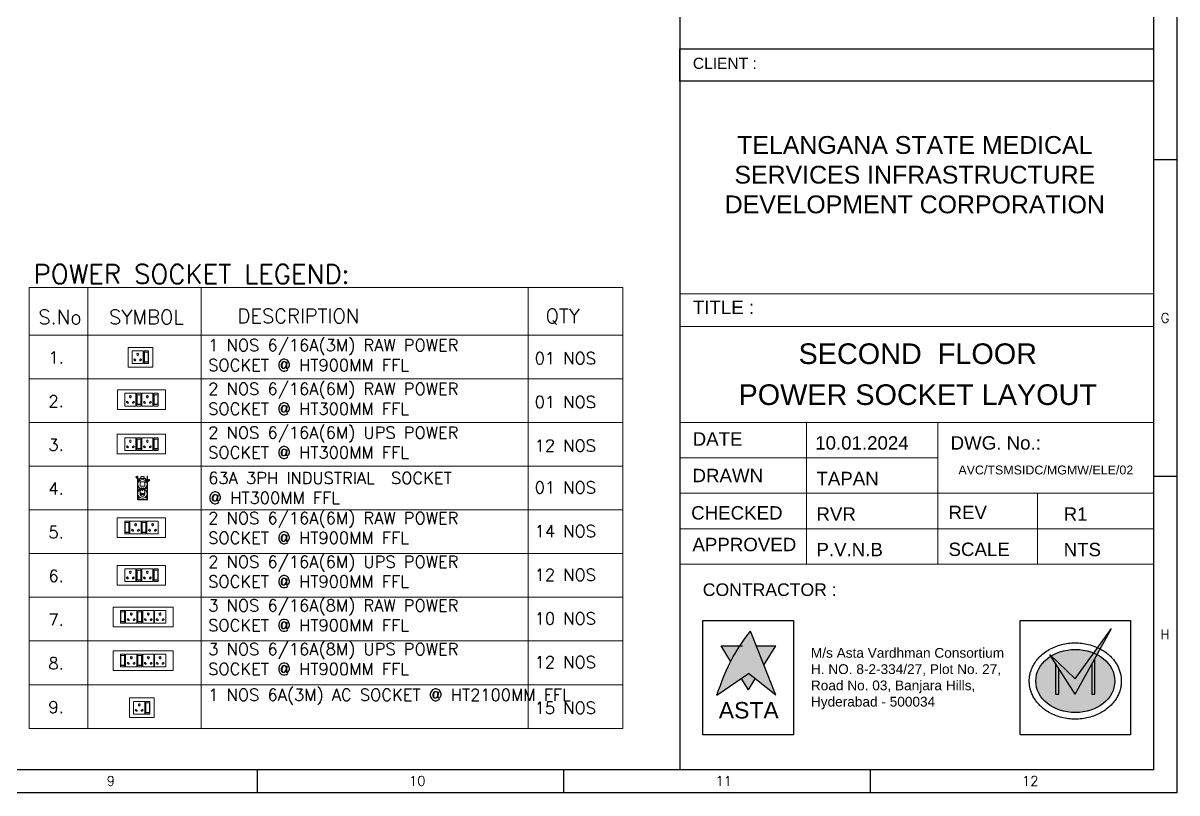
# Model space of a CAD drawing. Extents: x 2982526 to 3410143, y -1442121 to -1332990.
# Drawn here: x 3171304 to 3190740, y -1389320 to -1376356 of the extents above; entities that cross this region are included whole.
import ezdxf
from ezdxf.enums import TextEntityAlignment as Align

# ---------------------------------------------------------------- set-up
doc = ezdxf.new("R2010")
doc.units = 0
doc.header["$MEASUREMENT"] = 0
for name, pattern in [('1', [0, 0, 0]), ('ACAD_ISO04W100', [30, 24, -3, 0, -3]), ('CONTINU', [0])]:
    doc.linetypes.add(name, pattern=pattern)
doc.layers.get('0').update_dxf_attribs({"color": 6, "linetype": '1'})
for name, color, linetype, lineweight in [('axes', 40, 'ACAD_ISO04W100', 0), ('ELE 32A 3PH INDUSTRIAL SOCKET', 1, 'Continuous', 0), ('ELE 63A 3PH INDUSTRIAL SOCKET', 1, 'Continuous', 0), ('ELE-1 NO 6-16A RAW POWER SOCKET', 1, 'Continuous', 0), ('ELE-2NOS OF 6-16 RAW POWER SOCKET', 1, 'Continuous', 0), ('ELE-3NOS 6-16A POWER SOCKET', 5, 'Continuous', 0), ('ELE-8M 6-16A UPS SOCKET', 223, 'Continuous', 0), ('ELE. 2N0S OF 6-16 UPS SOCKETS', 191, 'Continuous', 0)]:
    doc.layers.add(name, color=color, linetype=linetype, lineweight=lineweight)
doc.layers.add('ELE-6A AC SOCKET', color=7, linetype='Continuous', lineweight=0, true_color=0x00ceb6)
for name, color, linetype in [('ELE-LIGHTING WIRRING', 7, 'Continuous'), ('LOGO', 250, '1'), ('TITLE', 7, 'Continuous')]:
    doc.layers.add(name, color=color, linetype=linetype)
doc.styles.add('ARIAL', font='arial.ttf')
doc.styles.add('ROMANS', font='romans.shx')

# ---------------------------------------------------------------- blocks, each defined once
blk = doc.blocks.new('A$C1BA14061')
at = {"layer": 'TITLE', "color": 7}
for p, q in [((203982, 0), (203982, -140464)), ((203982, -105348), (202692, -105348)), ((203982, -122906), (202692, -122906)), ((203982, -140464), (0, -140464))]:
    blk.add_line(p, q, dxfattribs=at)
at = {"layer": 'TITLE'}
for q in [(202692, -1290), (1204, -139174)]:
    blk.add_line((202692, -139174), q, dxfattribs=at)
at = {"layer": 'TITLE', "color": 0}
for p, q in [((152965, -140464), (152965, -139174)), ((169971, -140464), (169971, -139174)), ((186976, -140464), (186976, -139174))]:
    blk.add_line(p, q, dxfattribs=at)
at = {"layer": 'TITLE', "color": 7, "style": 'ROMANS', "width": 1}
for s, p in [('G', (203324, -114113)), ('H', (203324, -131671))]:
    blk.add_text(s, height=535, dxfattribs=at).set_placement(p, align=Align.MIDDLE)
at = {"layer": 'TITLE', "color": 0, "style": 'ROMANS', "width": 1}
for s, height, p in [('9', 535, (144825, -139799)), ('10', 534.7, (161831, -139799)), ('11', 534.7, (178836, -139799)), ('12', 534.7, (195842, -139799))]:
    blk.add_text(s, height=height, dxfattribs=at).set_placement(p, align=Align.MIDDLE)
blk = doc.blocks.new('6MODULE-UPS')
at = {"layer": 'ELE. 2N0S OF 6-16 UPS SOCKETS', "color": 223, "lineweight": 0}
for p, q in [((-5.7, 91.9), (-5.7, 19.7)), ((-5.7, 91.9), (-5.7, 19.7)), ((19.4, 91.9), (-5.7, 91.9)), ((-5.7, 91.9), (19.4, 91.9)), ((-3.6, 84), (-3.6, 27.6)), ((17.3, 84), (-3.6, 84)), ((17.3, 27.6), (17.3, 84)), ((19.4, 19.7), (19.4, 91.9)), ((23.6, 91.9), (86.9, 91.9)), ((23.6, 19.7), (23.6, 91.9)), ((86.9, 91.9), (86.9, 19.7)), ((91.1, 91.9), (91.1, 19.7)), ((91.1, 91.9), (91.1, 19.7)), ((116.2, 91.9), (91.1, 91.9)), ((91.1, 91.9), (116.2, 91.9)), ((93.2, 84), (93.2, 27.6)), ((114.1, 84), (93.2, 84)), ((114.1, 27.6), (114.1, 84)), ((116.2, 19.7), (116.2, 91.9)), ((120.4, 19.7), (120.4, 91.9)), ((120.4, 91.9), (183.6, 91.9)), ((183.6, 91.9), (183.6, 19.7)), ((-5.7, 19.7), (19.4, 19.7)), ((-3.6, 30.1), (17.3, 30.1)), ((-3.6, 27.6), (17.3, 27.6)), ((86.9, 19.7), (23.6, 19.7)), ((91.1, 19.7), (116.2, 19.7)), ((93.2, 30.1), (114.1, 30.1)), ((93.2, 27.6), (114.1, 27.6)), ((183.6, 19.7), (120.4, 19.7))]:
    blk.add_line(p, q, dxfattribs=at)
blk.add_lwpolyline([(-48.1, 0), (226, 0), (226, 111.6), (-48.1, 111.6)], close=True, dxfattribs=at)
for centre, radius, start, end in [((55.3, 73.6), 4.92, 307.15837, 232.84163), ((55.3, 68.7), 3.14, 161.40312, 18.59688), ((152, 73.6), 4.92, 307.15837, 232.84163), ((152, 68.7), 3.14, 161.40312, 18.59688), ((37.2, 41.7), 4.24, 5.26891, 272.51003), ((40.6, 38.8), 3.42, 202.68381, 75.09514), ((69.9, 38.8), 3.42, 104.90486, 337.31619), ((73.3, 41.7), 4.24, 267.48997, 174.73109), ((134, 41.7), 4.24, 5.26891, 272.51003), ((137.3, 38.8), 3.42, 202.68381, 75.09514), ((166.7, 38.8), 3.42, 104.90486, 337.31619), ((170, 41.7), 4.24, 267.48997, 174.73109)]:
    blk.add_arc(centre, radius, start, end, dxfattribs=at)
blk = doc.blocks.new('543WYH')
at = {"layer": 'ELE-2NOS OF 6-16 RAW POWER SOCKET', "color": 30, "linetype": 'ByBlock', "lineweight": 0}
for p, q in [((-123.5, -57), (-123.5, -90.8)), ((-26.5, -57), (-123.5, -57)), ((-26.5, -57), (-123.5, -57)), ((-113, -59.8), (-113, -88)), ((-37, -59.8), (-113, -59.8)), ((-113, -88), (-37, -88)), ((-109.6, -59.8), (-109.6, -88)), ((-37, -88), (-37, -59.8)), ((-26.5, -57), (-26.5, -90.8)), ((-26.5, -90.8), (-26.5, -57)), ((-123.5, -90.8), (-26.5, -90.8)), ((-123.5, -96.4), (-26.5, -96.4)), ((-123.5, -181.4), (-123.5, -96.4)), ((-26.5, -96.4), (-26.5, -181.4)), ((-26.5, -181.4), (-123.5, -181.4)), ((-123.5, -187.1), (-123.5, -220.9)), ((-26.5, -187.1), (-123.5, -187.1)), ((-26.5, -187.1), (-123.5, -187.1)), ((-123.5, -220.9), (-26.5, -220.9)), ((-123.5, -311.5), (-123.5, -226.5)), ((-123.5, -226.5), (-26.5, -226.5)), ((-113, -189.9), (-113, -218)), ((-37, -189.9), (-113, -189.9)), ((-113, -218), (-37, -218)), ((-109.6, -189.9), (-109.6, -218)), ((-37, -218), (-37, -189.9)), ((-26.5, -187.1), (-26.5, -220.9)), ((-26.5, -220.9), (-26.5, -187.1)), ((-26.5, -226.5), (-26.5, -311.5)), ((-26.5, -311.5), (-123.5, -311.5)), ((-123.5, -402.2), (-123.5, -317.1)), ((-123.5, -317.1), (-26.5, -317.1)), ((-26.5, -317.1), (-26.5, -402.2)), ((-26.5, -402.2), (-123.5, -402.2))]:
    blk.add_line(p, q, dxfattribs=at)
blk.add_lwpolyline([(-150, 0), (-150, -459.1), (0, -459.1), (0, 0)], close=True, dxfattribs=at)
for centre, radius, start, end in [((-97.9, -119.2), 4.6, 112.68381, 345.09514), ((-97.9, -158.6), 4.6, 14.90486, 247.31619), ((-93.9, -114.7), 5.7, 275.26891, 182.51003), ((-93.9, -163.1), 5.7, 177.48997, 84.73109), ((-57.7, -138.9), 4.22, 71.40312, 288.59688), ((-51, -138.9), 6.62, 217.15837, 142.84163), ((-97.9, -249.3), 4.6, 112.68381, 345.09514), ((-93.9, -244.8), 5.7, 275.26891, 182.51003), ((-51, -269), 6.62, 217.15837, 142.84163), ((-97.9, -288.7), 4.6, 14.90486, 247.31619), ((-97.9, -339.9), 4.6, 112.68381, 345.09514), ((-93.9, -293.2), 5.7, 177.48997, 84.73109), ((-93.9, -335.4), 5.7, 275.26891, 182.51003), ((-57.7, -269), 4.22, 71.40312, 288.59688), ((-97.9, -379.4), 4.6, 14.90486, 247.31619), ((-93.9, -383.9), 5.7, 177.48997, 84.73109), ((-57.7, -359.7), 4.22, 71.40312, 288.59688), ((-51, -359.7), 6.62, 217.15837, 142.84163)]:
    blk.add_arc(centre, radius, start, end, dxfattribs=at)
blk = doc.blocks.new('543E')
at = {"layer": 'ELE. 2N0S OF 6-16 UPS SOCKETS', "color": 72, "linetype": 'ByBlock', "lineweight": 0}
for p, q in [((-123.5, -57), (-123.5, -90.8)), ((-26.5, -57), (-123.5, -57)), ((-26.5, -57), (-123.5, -57)), ((-113, -59.8), (-113, -88)), ((-37, -59.8), (-113, -59.8)), ((-113, -88), (-37, -88)), ((-109.6, -59.8), (-109.6, -88)), ((-37, -88), (-37, -59.8)), ((-26.5, -57), (-26.5, -90.8)), ((-26.5, -90.8), (-26.5, -57)), ((-123.5, -90.8), (-26.5, -90.8)), ((-123.5, -96.4), (-26.5, -96.4)), ((-123.5, -181.4), (-123.5, -96.4)), ((-26.5, -96.4), (-26.5, -181.4)), ((-26.5, -181.4), (-123.5, -181.4)), ((-123.5, -187.1), (-123.5, -220.9)), ((-26.5, -187.1), (-123.5, -187.1)), ((-26.5, -187.1), (-123.5, -187.1)), ((-123.5, -220.9), (-26.5, -220.9)), ((-123.5, -311.5), (-123.5, -226.5)), ((-123.5, -226.5), (-26.5, -226.5)), ((-113, -189.9), (-113, -218)), ((-37, -189.9), (-113, -189.9)), ((-113, -218), (-37, -218)), ((-109.6, -189.9), (-109.6, -218)), ((-37, -218), (-37, -189.9)), ((-26.5, -187.1), (-26.5, -220.9)), ((-26.5, -220.9), (-26.5, -187.1)), ((-26.5, -226.5), (-26.5, -311.5)), ((-26.5, -311.5), (-123.5, -311.5)), ((-123.5, -402.2), (-123.5, -317.1)), ((-123.5, -317.1), (-26.5, -317.1)), ((-26.5, -317.1), (-26.5, -402.2)), ((-26.5, -402.2), (-123.5, -402.2))]:
    blk.add_line(p, q, dxfattribs=at)
blk.add_lwpolyline([(-150, 0), (-150, -459.1), (0, -459.1), (0, 0)], close=True, dxfattribs=at)
for centre, radius, start, end in [((-97.9, -119.2), 4.6, 112.68381, 345.09514), ((-97.9, -158.6), 4.6, 14.90486, 247.31619), ((-93.9, -114.7), 5.7, 275.26891, 182.51003), ((-93.9, -163.1), 5.7, 177.48997, 84.73109), ((-57.7, -138.9), 4.22, 71.40312, 288.59688), ((-51, -138.9), 6.62, 217.15837, 142.84163), ((-97.9, -249.3), 4.6, 112.68381, 345.09514), ((-93.9, -244.8), 5.7, 275.26891, 182.51003), ((-51, -269), 6.62, 217.15837, 142.84163), ((-97.9, -288.7), 4.6, 14.90486, 247.31619), ((-97.9, -339.9), 4.6, 112.68381, 345.09514), ((-93.9, -293.2), 5.7, 177.48997, 84.73109), ((-93.9, -335.4), 5.7, 275.26891, 182.51003), ((-57.7, -269), 4.22, 71.40312, 288.59688), ((-97.9, -379.4), 4.6, 14.90486, 247.31619), ((-93.9, -383.9), 5.7, 177.48997, 84.73109), ((-57.7, -359.7), 4.22, 71.40312, 288.59688), ((-51, -359.7), 6.62, 217.15837, 142.84163)]:
    blk.add_arc(centre, radius, start, end, dxfattribs=at)
blk = doc.blocks.new('RTUH 6U')
at = {"layer": 'ELE-2NOS OF 6-16 RAW POWER SOCKET', "color": 30, "lineweight": 0, "ltscale": 300}
for p, q in [((-311.5, -26.5), (-226.5, -26.5)), ((-311.5, -123.5), (-311.5, -26.5)), ((-226.5, -26.5), (-226.5, -123.5)), ((-187.1, -26.5), (-220.9, -26.5)), ((-220.9, -26.5), (-220.9, -123.5)), ((-189.9, -37), (-218, -37)), ((-218, -37), (-218, -113)), ((-189.9, -40.4), (-218, -40.4)), ((-189.9, -113), (-189.9, -37)), ((-187.1, -123.5), (-187.1, -26.5)), ((-187.1, -123.5), (-187.1, -26.5)), ((-181.4, -123.5), (-181.4, -26.5)), ((-181.4, -26.5), (-96.4, -26.5)), ((-96.4, -26.5), (-96.4, -123.5)), ((-57, -26.5), (-90.8, -26.5)), ((-90.8, -26.5), (-90.8, -123.5)), ((-59.8, -37), (-88, -37)), ((-88, -37), (-88, -113)), ((-59.8, -40.4), (-88, -40.4)), ((-59.8, -113), (-59.8, -37)), ((-57, -123.5), (-57, -26.5)), ((-57, -123.5), (-57, -26.5)), ((-226.5, -123.5), (-311.5, -123.5)), ((-187.1, -123.5), (-220.9, -123.5)), ((-220.9, -123.5), (-187.1, -123.5)), ((-218, -113), (-189.9, -113)), ((-96.4, -123.5), (-181.4, -123.5)), ((-57, -123.5), (-90.8, -123.5)), ((-90.8, -123.5), (-57, -123.5)), ((-88, -113), (-59.8, -113))]:
    blk.add_line(p, q, dxfattribs=at)
blk.add_lwpolyline([(0, 0), (-368.5, 0), (-368.5, -150), (0, -150)], close=True, dxfattribs=at)
for centre, radius, start, end in [((-293.2, -56.1), 5.7, 87.48997, 354.73109), ((-288.7, -52.1), 4.6, 284.90486, 157.31619), ((-249.3, -52.1), 4.6, 22.68381, 255.09514), ((-244.8, -56.1), 5.7, 185.26891, 92.51003), ((-163.1, -56.1), 5.7, 87.48997, 354.73109), ((-158.6, -52.1), 4.6, 284.90486, 157.31619), ((-119.2, -52.1), 4.6, 22.68381, 255.09514), ((-114.7, -56.1), 5.7, 185.26891, 92.51003), ((-269, -99), 6.62, 127.15837, 52.84163), ((-269, -92.3), 4.22, 341.40312, 198.59688), ((-138.9, -99), 6.62, 127.15837, 52.84163), ((-138.9, -92.3), 4.22, 341.40312, 198.59688)]:
    blk.add_arc(centre, radius, start, end, dxfattribs=at)
blk = doc.blocks.new('5Y3AQY')
at = {"layer": 'ELE. 2N0S OF 6-16 UPS SOCKETS', "color": 72, "lineweight": 0}
for p, q in [((-311.5, -26.5), (-277.7, -26.5)), ((-311.5, -123.5), (-311.5, -26.5)), ((-311.5, -123.5), (-311.5, -26.5)), ((-308.7, -37), (-280.5, -37)), ((-308.7, -113), (-308.7, -37)), ((-308.7, -40.4), (-280.5, -40.4)), ((-280.5, -37), (-280.5, -113)), ((-277.7, -26.5), (-277.7, -123.5)), ((-272.1, -26.5), (-272.1, -123.5)), ((-187.1, -26.5), (-272.1, -26.5)), ((-187.1, -123.5), (-187.1, -26.5)), ((-181.4, -26.5), (-147.6, -26.5)), ((-181.4, -123.5), (-181.4, -26.5)), ((-181.4, -123.5), (-181.4, -26.5)), ((-178.6, -37), (-150.4, -37)), ((-178.6, -113), (-178.6, -37)), ((-178.6, -40.4), (-150.4, -40.4)), ((-150.4, -37), (-150.4, -113)), ((-147.6, -26.5), (-147.6, -123.5)), ((-57, -26.5), (-142, -26.5)), ((-142, -26.5), (-142, -123.5)), ((-57, -123.5), (-57, -26.5)), ((-311.5, -123.5), (-277.7, -123.5)), ((-277.7, -123.5), (-311.5, -123.5)), ((-280.5, -113), (-308.7, -113)), ((-272.1, -123.5), (-187.1, -123.5)), ((-181.4, -123.5), (-147.6, -123.5)), ((-147.6, -123.5), (-181.4, -123.5)), ((-150.4, -113), (-178.6, -113)), ((-142, -123.5), (-57, -123.5))]:
    blk.add_line(p, q, dxfattribs=at)
blk.add_lwpolyline([(-368.5, 0), (0, 0), (0, -150), (-368.5, -150)], close=True, dxfattribs=at)
for centre, radius, start, end in [((-253.8, -56.1), 5.7, 87.48997, 354.73109), ((-249.3, -52.1), 4.6, 284.90486, 157.31619), ((-209.8, -52.1), 4.6, 22.68381, 255.09514), ((-205.3, -56.1), 5.7, 185.26891, 92.51003), ((-123.7, -56.1), 5.7, 87.48997, 354.73109), ((-119.2, -52.1), 4.6, 284.90486, 157.31619), ((-79.7, -52.1), 4.6, 22.68381, 255.09514), ((-75.2, -56.1), 5.7, 185.26891, 92.51003), ((-229.6, -99), 6.62, 127.15837, 52.84163), ((-229.6, -92.3), 4.22, 341.40312, 198.59688), ((-99.5, -99), 6.62, 127.15837, 52.84163), ((-99.5, -92.3), 4.22, 341.40312, 198.59688)]:
    blk.add_arc(centre, radius, start, end, dxfattribs=at)
blk = doc.blocks.new('4SWUEH')
at = {"layer": 'ELE-1 NO 6-16A RAW POWER SOCKET', "color": 30, "lineweight": 0}
for p, q in [((-155, -26.5), (-121.2, -26.5)), ((-155, -123.5), (-155, -26.5)), ((-155, -123.5), (-155, -26.5)), ((-152.2, -37), (-124, -37)), ((-152.2, -113), (-152.2, -37)), ((-152.2, -40.4), (-124, -40.4)), ((-124, -37), (-124, -113)), ((-121.2, -26.5), (-121.2, -123.5)), ((-115.5, -26.5), (-115.5, -123.5)), ((-30.5, -26.5), (-115.5, -26.5)), ((-30.5, -123.5), (-30.5, -26.5)), ((-155, -123.5), (-121.2, -123.5)), ((-121.2, -123.5), (-155, -123.5)), ((-124, -113), (-152.2, -113)), ((-115.5, -123.5), (-30.5, -123.5))]:
    blk.add_line(p, q, dxfattribs=at)
blk.add_lwpolyline([(-187.5, 0), (0, 0), (0, -150), (-187.5, -150)], close=True, dxfattribs=at)
for centre, radius, start, end in [((-97.3, -56.1), 5.7, 87.48997, 354.73109), ((-92.8, -52.1), 4.6, 284.90486, 157.31619), ((-73, -92.3), 4.22, 341.40312, 198.59688), ((-53.3, -52.1), 4.6, 22.68381, 255.09514), ((-48.8, -56.1), 5.7, 185.26891, 92.51003), ((-73, -99), 6.62, 127.15837, 52.84163)]:
    blk.add_arc(centre, radius, start, end, dxfattribs=at)
blk = doc.blocks.new('54Y')
at = {"layer": 'ELE. 2N0S OF 6-16 UPS SOCKETS', "color": 140, "lineweight": 0}
for p, q in [((26.5, 311.5), (26.5, 277.7)), ((26.5, 277.7), (26.5, 311.5)), ((26.5, 311.5), (123.5, 311.5)), ((26.5, 311.5), (123.5, 311.5)), ((123.5, 277.7), (26.5, 277.7)), ((123.5, 272.1), (26.5, 272.1)), ((26.5, 272.1), (26.5, 187.1)), ((37, 280.5), (37, 308.7)), ((37, 308.7), (113, 308.7)), ((113, 280.5), (37, 280.5)), ((109.6, 308.7), (109.6, 280.5)), ((113, 308.7), (113, 280.5)), ((123.5, 311.5), (123.5, 277.7)), ((123.5, 187.1), (123.5, 272.1)), ((26.5, 187.1), (123.5, 187.1)), ((26.5, 181.4), (26.5, 147.6)), ((26.5, 147.6), (26.5, 181.4)), ((26.5, 181.4), (123.5, 181.4)), ((26.5, 181.4), (123.5, 181.4)), ((37, 150.4), (37, 178.6)), ((37, 178.6), (113, 178.6)), ((109.6, 178.6), (109.6, 150.4)), ((113, 178.6), (113, 150.4)), ((123.5, 181.4), (123.5, 147.6)), ((123.5, 147.6), (26.5, 147.6)), ((26.5, 142), (26.5, 57)), ((123.5, 142), (26.5, 142)), ((113, 150.4), (37, 150.4)), ((123.5, 57), (123.5, 142)), ((26.5, 57), (123.5, 57))]:
    blk.add_line(p, q, dxfattribs=at)
blk.add_lwpolyline([(150, 368.5), (150, 0), (0, 0), (0, 368.5)], close=True, dxfattribs=at)
for centre, radius, start, end in [((51, 229.6), 6.62, 37.15837, 322.84163), ((57.7, 229.6), 4.22, 251.40312, 108.59688), ((93.9, 253.8), 5.7, 357.48997, 264.73109), ((93.9, 205.3), 5.7, 95.26891, 2.51003), ((97.9, 249.3), 4.6, 194.90486, 67.31619), ((97.9, 209.8), 4.6, 292.68381, 165.09514), ((51, 99.5), 6.62, 37.15837, 322.84163), ((57.7, 99.5), 4.22, 251.40312, 108.59688), ((93.9, 123.7), 5.7, 357.48997, 264.73109), ((97.9, 119.2), 4.6, 194.90486, 67.31619), ((93.9, 75.2), 5.7, 95.26891, 2.51003), ((97.9, 79.7), 4.6, 292.68381, 165.09514)]:
    blk.add_arc(centre, radius, start, end, dxfattribs=at)
blk = doc.blocks.new('32A 1PH INDUSTRIAL SOCKETS')
at = {"layer": 'ELE 63A 3PH INDUSTRIAL SOCKET', "lineweight": 0}
for points in [[(-366, 47), (-366, 47), (-366, 47), (-366, 48), (-366, 48), (-367, 48), (-367, 47), (-367, 47)], [(-366, 45), (-366, 45), (-366, 46), (-366, 46), (-366, 46), (-367, 46), (-367, 46), (-367, 45)]]:
    blk.add_hatch(color=1, dxfattribs=at).paths.add_polyline_path(points)
at = {"layer": 'ELE 63A 3PH INDUSTRIAL SOCKET', "color": 1, "lineweight": 0, "ltscale": 0.225}
blk.add_lwpolyline([(-501, -104), (-501, -97), (-7, -97), (-7, 97), (-501, 97), (-501, 104), (0, 104), (0, -104)], close=True, dxfattribs=at)
at = {"layer": 'ELE 63A 3PH INDUSTRIAL SOCKET', "color": 1, "lineweight": 0}
for points in [[(-495, 32), (-477, 32), (-477, 29), (-458, 34), (-477, 39), (-477, 36), (-495, 36)], [(-402, 65), (-449, 65), (-449, -65), (-421, -65)], [(-426, 136), (-426, 139), (-426, 142)], [(-407, 88), (-426, 88)], [(-423, 134), (-423, 139), (-423, 144)], [(-412, 139), (-419, 139), (-419, 147)], [(-419, 139), (-419, 130)], [(-417, 98), (-417, 76)], [(-417, 88), (-417, 88)], [(-417, 88), (-417, 88)], [(-413, 106), (-361, 92)], [(-395, 110), (-397, 139), (-408, 139)], [(-404, 104), (-404, 65)], [(-400, 90), (-390, 80)], [(-398, 93), (-388, 83)], [(-370, 74), (-397, 139)], [(-391, 88), (-391, 88)], [(-374, 55), (-374, 53), (-374, 52), (-374, 51)], [(-370, 60), (-371, 59), (-372, 58), (-373, 57)], [(-372, 52), (-373, 53), (-372, 55), (-372, 57), (-368, 53)], [(-372, 50), (-371, 49), (-370, 48), (-368, 48)], [(-372, 48), (-371, 47), (-370, 46), (-369, 46)], [(-366, 60), (-368, 59), (-370, 59), (-370, 58)], [(-370, 59), (-366, 55)], [(-363, 60), (-365, 61), (-366, 61), (-368, 61)], [(-367, 52), (-363, 48)], [(-366, 47), (-365, 47), (-363, 48), (-363, 49)], [(-366, 46), (-365, 46), (-363, 46), (-362, 47)], [(-365, 54), (-361, 50), (-361, 52), (-360, 53), (-360, 54)], [(-361, 57), (-362, 58), (-363, 59), (-364, 59)], [(-364, 55), (-364, 55)], [(-359, 55), (-359, 57), (-360, 58), (-361, 59)], [(-360, 48), (-359, 50), (-359, 52), (-359, 53)], [(-133, 97), (-329, 97)], [(-221, 25), (-252, 25), (-252, 15), (-221, 15)], [(-242, 62), (-244, 60), (-245, 59), (-246, 57), (-246, 55), (-247, 53), (-246, 51), (-245, 49)], [(-246, 15), (-246, -15)], [(-246, 4), (-189, 4), (-189, -4), (-246, -4)], [(-235, 25), (-237, 31), (-239, 37), (-242, 43), (-245, 49), (-243, 45)], [(-222, 25), (-222, 15)], [(-174, -52), (-172, -52), (-167, -52), (-163, -51), (-159, -50), (-154, -48), (-150, -46), (-146, -43), (-143, -40), (-139, -37), (-136, -33), (-134, -29), (-131, -24), (-130, -20), (-128, -15), (-127, -10), (-126, -5), (-126, 0), (-126, 4), (-127, 8)], [(-152, 49), (-141, 50), (-138, 48), (-135, 45), (-132, 42), (-129, 38), (-126, 34), (-123, 29), (-121, 24), (-120, 20), (-127, 8), (-134, 10)], [(-128, 21), (-120, 20)], [(-107, -24), (-114, -30), (-126, -30), (-119, -24), (-117, -18), (-116, -12), (-115, -6), (-115, 0), (-115, 5), (-116, 10), (-116, 15), (-117, 20), (-121, 15), (-123, 15)], [(-126, -30), (-124, -24), (-122, -18), (-121, -12), (-120, -6), (-120, 0), (-120, 5), (-120, 10), (-121, 15)], [(-120, 20), (-117, 20)], [(-495, -33), (-477, -33), (-477, -36), (-458, -31), (-477, -26), (-477, -29), (-495, -29)], [(-487, -123), (-487, -126), (-487, -129)], [(-484, -121), (-484, -126), (-484, -132)], [(-480, -135), (-480, -118)], [(-473, -126), (-480, -126)], [(-469, -126), (-458, -126), (-450, -92)], [(-429, -65), (-429, -78), (-436, -78), (-436, -76), (-440, -76), (-440, -78), (-447, -78), (-447, -65)], [(-429, -67), (-447, -67)], [(-429, -71), (-447, -71)], [(-436, -71), (-440, -67)], [(-438, -84), (-438, -63)], [(-133, -97), (-329, -97)], [(-221, -25), (-252, -25), (-252, -15), (-221, -15)], [(-227, -25), (-225, -31), (-223, -37), (-220, -43), (-217, -49), (-220, -43), (-223, -36)], [(-222, -15), (-222, -25)], [(-221, -4), (-221, -26), (-215, -26), (-213, -30), (-210, -33), (-208, -37), (-204, -40), (-201, -43), (-197, -46), (-193, -48), (-189, -50), (-185, -51), (-181, -52), (-177, -52)], [(-220, -62), (-218, -60), (-217, -59), (-216, -57), (-216, -55), (-216, -53), (-216, -51), (-217, -49)], [(-49, -106), (-101, -92)], [(-58, -88), (-34, -88)], [(-45, -98), (-45, -78)], [(-45, -88), (-45, -88)]]:
    blk.add_lwpolyline(points, dxfattribs=at)
at = {"layer": 'ELE 63A 3PH INDUSTRIAL SOCKET', "color": 1, "lineweight": 0, "ltscale": 0.036667}
blk.add_lwpolyline([(-491, 30), (-491, -27)], dxfattribs=at)
at = {"layer": 'ELE 63A 3PH INDUSTRIAL SOCKET', "color": 1, "lineweight": 0}
for points in [[(-412, 106, 0.580946), (-435, 83), (-429, 65)], [(-235, -25, -2.970687), (-280, 84), (-278, 83), (-276, 83), (-274, 83), (-272, 83), (-271, 84), (-269, 86), (-268, 87)], [(-417, -62), (-415, -60), (-414, -59), (-413, -57), (-412, -55), (-412, -53), (-413, -51), (-414, -49, -0.770115), (-280, 84, 0.770115), (-414, -49)], [(-227, 25, -0.494902), (-84, 84), (-82, 83), (-80, 83), (-78, 83), (-76, 83), (-74, 84), (-72, 86), (-71, 87)], [(-177, -52), (-173, -52), (-169, -51), (-166, -50), (-162, -48), (-158, -46), (-154, -43), (-150, -40), (-147, -37), (-144, -33), (-141, -29), (-139, -24), (-137, -20), (-136, -15), (-135, -10), (-134, -5), (-134, 0), (-134, 5), (-134, 10), (-128, 21), (-130, 25), (-132, 29), (-135, 34), (-138, 37), (-141, 41), (-144, 44), (-148, 46), (-152, 49), (-156, 47), (-158, 48), (-162, 50), (-167, 51), (-171, 52), (-175, 52, 0.278874), (-215, 26), (-221, 26), (-221, 4)], [(-46, 62), (-47, 60), (-48, 59), (-49, 57), (-50, 55), (-50, 53), (-49, 51), (-49, 49, -0.770115), (-182, -84), (-184, -83), (-186, -83), (-188, -83), (-190, -83), (-192, -84), (-193, -86), (-195, -87)], [(-155, -48), (-125, -48, 0.407317), (-70, 0, 0.415703), (-125, 48), (-138, 48)], [(-119, -24), (-107, -24), (-105, -18), (-104, -12), (-103, -6), (-103, 0, 0.169576), (-119, 46), (-136, 46)], [(-243, -45, -0.430134), (-379, -84), (-380, -83), (-382, -83), (-384, -83), (-386, -83), (-388, -84), (-390, -86), (-391, -87)], [(-49, -106, 0.580946), (-27, -83), (-41, -32)]]:
    blk.add_lwpolyline(points, format="xyb", dxfattribs=at)
for points in [[(-380, -51), (-380, 51), (-288, 51), (-288, -51)], [(-372, 39), (-371, 39), (-370, 40), (-369, 41), (-369, 42), (-369, 43), (-369, 44), (-369, 45), (-370, 45), (-371, 46), (-372, 46), (-373, 46), (-374, 45), (-375, 45), (-375, 44), (-375, 43), (-375, 42), (-375, 41), (-374, 40), (-373, 39)], [(-296, 39), (-295, 39), (-294, 40), (-293, 41), (-293, 42), (-293, 43), (-293, 44), (-293, 45), (-294, 45), (-295, 46), (-296, 46), (-297, 46), (-298, 45), (-299, 45), (-299, 44), (-299, 43), (-299, 42), (-299, 41), (-298, 40), (-297, 39)], [(-372, -46), (-371, -46), (-370, -45), (-369, -45), (-369, -44), (-369, -43), (-369, -42), (-369, -41), (-370, -40), (-371, -39), (-372, -39), (-373, -39), (-374, -40), (-375, -41), (-375, -42), (-375, -43), (-375, -44), (-375, -45), (-374, -45), (-373, -46)], [(-296, -46), (-295, -46), (-294, -45), (-293, -45), (-293, -44), (-293, -43), (-293, -42), (-293, -41), (-294, -40), (-295, -39), (-296, -39), (-297, -39), (-298, -40), (-299, -41), (-299, -42), (-299, -43), (-299, -44), (-299, -45), (-298, -45), (-297, -46)]]:
    blk.add_lwpolyline(points, close=True, dxfattribs=at)
for centre, radius in [((-420, 139), 11.7), ((-417, 88), 6.57), ((-394, 87), 9.32), ((-394, 86), 7.39), ((-252, 77), 18.6), ((-252, 77), 10.5), ((-55, 77), 18.6), ((-55, 77), 10.5), ((-481, -126), 11.5), ((-407, -77), 18.5), ((-407, -77), 10.6), ((-210, -77), 18.5), ((-210, -77), 10.6), ((-45, -88), 6.48)]:
    blk.add_circle(centre, radius, dxfattribs=at)
for radius, start, end in [(97.4, 59.7533, 158.0316), (97.5, 239.7992, 30.2008)]:
    blk.add_arc((-133, 0), radius, start, end, dxfattribs=at)
for points in [[(-393, 110), (-397, 110), (-394, 96)], [(-368, 75), (-372, 73), (-365, 61)], [(-452, -91), (-448, -92), (-447, -78)]]:
    blk.add_solid(points, dxfattribs=at)
blk = doc.blocks.new('EQ2WE')
at = {"layer": 'ELE-6A AC SOCKET', "lineweight": 0}
for p, q in [((-99, 170), (-215, 170)), ((-215, 170), (-215, 36)), ((-99, 36), (-99, 170)), ((-91, 36), (-91, 170)), ((-91, 170), (-45, 170)), ((-45, 170), (-91, 170)), ((-87, 51), (-87, 155)), ((-87, 155), (-48, 155)), ((-48, 155), (-48, 51)), ((-45, 170), (-45, 36)), ((-45, 170), (-45, 36)), ((-215, 36), (-99, 36)), ((-45, 36), (-91, 36)), ((-48, 55), (-87, 55)), ((-48, 51), (-87, 51))]:
    blk.add_line(p, q, dxfattribs=at)
blk.add_lwpolyline([(0, 0), (-257, 0), (-257, 206), (0, 206)], close=True, dxfattribs=at)
for centre, radius, start, end in [((-157, 136), 9.08, 307.1584, 232.8416), ((-157, 127), 5.79, 161.4031, 18.5969), ((-190, 77), 7.83, 5.2689, 272.51), ((-184, 72), 6.31, 202.6838, 75.0951), ((-130, 72), 6.31, 104.9049, 337.3162), ((-124, 77), 7.83, 267.49, 174.7311)]:
    blk.add_arc(centre, radius, start, end, dxfattribs=at)
blk = doc.blocks.new('IVF-CONTRACTOR')
at = {"layer": 'LOGO', "lineweight": -3, "true_color": 0x293189}
h = blk.add_hatch(color=177, dxfattribs=at)
h.dxf.hatch_style = 1
edge = h.paths.add_edge_path()
edge.add_spline(control_points=[(3037286, -1386527), (3037185, -1386667), (3036944, -1387001), (3036801, -1387388), (3036719, -1387609)], knot_values=[0, 0, 0, 0, 519.520055, 1226.818077, 1226.818077, 1226.818077, 1226.818077], degree=3, periodic=0)
edge.add_line((3036719, -1387609), (3037255, -1387240))
edge.add_line((3037255, -1387240), (3037717, -1387609))
edge.add_line((3037717, -1387609), (3037286, -1386527))
at = {"layer": 'LOGO', "true_color": 0xed1f24}
h = blk.add_hatch(color=240, dxfattribs=at)
h.dxf.hatch_style = 1
edge = h.paths.add_edge_path()
edge.add_line((3042760, -1387590), (3043125, -1386925))
edge.add_ellipse((3042760, -1387369), major_axis=(-665, 0), ratio=0.800236, start_angle=-123.3804, end_angle=-117.8517)
edge.add_line((3043070, -1386899), (3042760, -1387331))
edge.add_line((3042760, -1387331), (3042356, -1386946))
edge.add_ellipse((3042760, -1387369), major_axis=(-665, 0), ratio=0.800236, start_angle=-52.6357, end_angle=-51.8324)
edge.add_line((3042349, -1386951), (3042760, -1387590))
edge = h.paths.add_edge_path()
edge.add_spline(control_points=[(3043179, -1386828), (3043165, -1386821), (3043150, -1386814), (3043136, -1386807)], knot_values=[-2.156071, -2.156071, -2.156071, -2.156071, -2.090953, -2.090953, -2.090953, -2.090953], degree=3, periodic=0)
edge.add_line((3043136, -1386807), (3043070, -1386899))
edge.add_ellipse((3042760, -1387369), major_axis=(-665, 0), ratio=0.800236, start_angle=-123.3804, end_angle=-117.8517, ccw=False)
edge.add_line((3043125, -1386925), (3043179, -1386828))
edge = h.paths.add_edge_path()
edge.add_line((3043367, -1386486), (3043136, -1386807))
edge.add_spline(control_points=[(3043136, -1386807), (3043150, -1386814), (3043165, -1386821), (3043179, -1386828)], knot_values=[-2.156071, -2.156071, -2.156071, -2.156071, -2.090953, -2.090953, -2.090953, -2.090953], degree=3, periodic=0)
edge.add_line((3043179, -1386828), (3043367, -1386486))
at = {"layer": 'LOGO', "lineweight": -3, "true_color": 0xc7c8ca}
h = blk.add_hatch(color=9, dxfattribs=at)
h.dxf.hatch_style = 1
edge = h.paths.add_edge_path()
edge.add_spline(control_points=[(3036953, -1387033), (3036967, -1387008), (3037022, -1386919), (3037088, -1386836), (3037139, -1386779)], knot_values=[3356.588859, 3356.588859, 3356.588859, 3356.588859, 3831.174934, 5081.098827, 5081.098827, 5081.098827, 5081.098827], degree=3, periodic=0)
edge.add_line((3037139, -1386779), (3036793, -1386779))
edge.add_line((3036793, -1386779), (3036953, -1387033))
h.paths.add_polyline_path([(3037717, -1386779), (3037386, -1386779), (3037515, -1387102)])
h.paths.add_polyline_path([(3037370, -1387332), (3037255, -1387240), (3037134, -1387323), (3037255, -1387517)])
at = {"layer": 'LOGO', "true_color": 0x139b48}
h = blk.add_hatch(color=114, dxfattribs=at)
h.dxf.hatch_style = 1
edge = h.paths.add_edge_path()
edge.add_ellipse((3042760, -1387369), major_axis=(-665, 0), ratio=0.800236, start_angle=-51.8324, end_angle=236.6196)
edge.add_line((3043125, -1386925), (3043091, -1386988))
edge.add_line((3043091, -1386988), (3043091, -1387590))
edge.add_line((3043091, -1387590), (3043036, -1387590))
edge.add_line((3043036, -1387590), (3043036, -1387088))
edge.add_line((3043036, -1387088), (3042760, -1387590))
edge.add_line((3042760, -1387590), (3042484, -1387160))
edge.add_line((3042484, -1387160), (3042484, -1387590))
edge.add_line((3042484, -1387590), (3042428, -1387590))
edge.add_line((3042428, -1387590), (3042428, -1387075))
edge.add_line((3042428, -1387075), (3042349, -1386951))
edge = h.paths.add_edge_path()
edge.add_ellipse((3042760, -1387369), major_axis=(-665, 0), ratio=0.800236, start_angle=-117.8517, end_angle=-52.6357)
edge.add_line((3042356, -1386946), (3042760, -1387331))
edge.add_line((3042760, -1387331), (3043070, -1386899))
at = {"layer": 'LOGO', "true_color": 0xed1f24}
h = blk.add_hatch(color=240, dxfattribs=at)
h.dxf.hatch_style = 1
edge = h.paths.add_edge_path()
edge.add_line((3042329, -1386921), (3042349, -1386951))
edge.add_ellipse((3042760, -1387369), major_axis=(-665, 0), ratio=0.800236, start_angle=-52.6357, end_angle=-51.8324, ccw=False)
edge.add_line((3042356, -1386946), (3042329, -1386921))
at = {"layer": 'LOGO', "true_color": 0x000000}
h = blk.add_hatch(color=18, dxfattribs=at)
h.dxf.hatch_style = 1
h.paths.add_polyline_path([(3042484, -1387160), (3042428, -1387075), (3042428, -1387590), (3042484, -1387590)])
h.paths.add_polyline_path([(3043036, -1387590), (3043091, -1387590), (3043091, -1386988), (3043036, -1387088)])
at = {"layer": 'LOGO', "color": 18, "lineweight": -3, "true_color": 0x000000}
for p, q in [((3036484, -1386350), (3038013, -1386350)), ((3036484, -1388267), (3036484, -1386350)), ((3036485, -1386350), (3038009, -1386350)), ((3036485, -1388278), (3036485, -1386350)), ((3038013, -1386350), (3038013, -1388267)), ((3041829, -1386350), (3043688, -1386350)), ((3043688, -1386350), (3043688, -1388278)), ((3038011, -1388278), (3036483, -1388278))]:
    blk.add_line(p, q, dxfattribs=at)
at = {"layer": 'LOGO', "color": 18, "true_color": 0x000000}
for p, q in [((3036485, -1386350), (3038009, -1386350)), ((3036485, -1388278), (3036485, -1386350)), ((3036485, -1388278), (3036485, -1386350)), ((3036485, -1386350), (3038009, -1386350)), ((3038013, -1386350), (3038013, -1388278)), ((3041829, -1386350), (3043688, -1386350)), ((3041829, -1388278), (3041829, -1386350)), ((3043688, -1386350), (3043688, -1388278)), ((3042760, -1387590), (3043367, -1386486)), ((3042760, -1387331), (3043367, -1386486)), ((3042760, -1387590), (3042329, -1386921)), ((3042329, -1386921), (3042760, -1387331)), ((3042428, -1387075), (3042428, -1387590)), ((3043036, -1387088), (3043036, -1387590)), ((3043091, -1387590), (3043091, -1386988)), ((3042484, -1387590), (3042484, -1387160)), ((3042428, -1387590), (3042484, -1387590)), ((3043036, -1387590), (3043091, -1387590)), ((3038009, -1388278), (3036485, -1388278)), ((3043688, -1388278), (3041829, -1388278))]:
    blk.add_line(p, q, dxfattribs=at)
at = {"layer": 'LOGO', "color": 251, "lineweight": -3, "true_color": 0x636466}
for p, q in [((3037717, -1387609), (3037286, -1386527)), ((3036793, -1386779), (3037155, -1386779)), ((3036953, -1387033), (3036793, -1386779)), ((3037386, -1386779), (3037717, -1386779)), ((3037515, -1387102), (3037717, -1386779)), ((3036719, -1387609), (3037255, -1387240)), ((3037255, -1387517), (3037134, -1387323)), ((3037717, -1387609), (3037255, -1387240)), ((3037255, -1387517), (3037370, -1387332))]:
    blk.add_line(p, q, dxfattribs=at)
at = {"layer": 'LOGO', "color": 18, "true_color": 0x000000}
blk.add_ellipse((3042760, -1387369), major_axis=(-665, 0), ratio=0.800236, start_param=-3.141592653589793, end_param=3.141592653589793, dxfattribs=at)
at = {"layer": 'LOGO', "color": 251, "lineweight": -3, "true_color": 0x636466}
blk.add_spline([(3036719, -1387609), (3036998, -1386959), (3037286, -1386527)], degree=3, dxfattribs=at)
at = {"layer": 'LOGO', "color": 18, "true_color": 0x000000}
blk.add_open_spline([(3043535, -1387369), (3043535, -1387353), (3043534, -1387336), (3043530, -1387296), (3043527, -1387272), (3043516, -1387226), (3043509, -1387202), (3043492, -1387157), (3043483, -1387135), (3043460, -1387092), (3043448, -1387071), (3043420, -1387031), (3043405, -1387011), (3043372, -1386974), (3043355, -1386956), (3043318, -1386922), (3043298, -1386906), (3043258, -1386875), (3043236, -1386861), (3043183, -1386829), (3043150, -1386812), (3043081, -1386783), (3043045, -1386771), (3042972, -1386750), (3042935, -1386742), (3042860, -1386731), (3042821, -1386728), (3042745, -1386726), (3042706, -1386727), (3042630, -1386735), (3042593, -1386741), (3042518, -1386757), (3042482, -1386768), (3042412, -1386794), (3042377, -1386809), (3042312, -1386843), (3042280, -1386862), (3042221, -1386905), (3042194, -1386928), (3042147, -1386974), (3042127, -1386996), (3042091, -1387042), (3042074, -1387067), (3042045, -1387117), (3042033, -1387143), (3042012, -1387197), (3042003, -1387225), (3041992, -1387276), (3041988, -1387299), (3041984, -1387347), (3041984, -1387371), (3041986, -1387418), (3041989, -1387442), (3041997, -1387489), (3042003, -1387512), (3042018, -1387557), (3042026, -1387580), (3042047, -1387623), (3042058, -1387645), (3042084, -1387686), (3042098, -1387706), (3042129, -1387744), (3042145, -1387762), (3042180, -1387798), (3042199, -1387814), (3042238, -1387846), (3042259, -1387861), (3042311, -1387894), (3042343, -1387912), (3042409, -1387944), (3042444, -1387957), (3042515, -1387980), (3042552, -1387989), (3042626, -1388003), (3042664, -1388007), (3042740, -1388012), (3042778, -1388012), (3042854, -1388008), (3042892, -1388003), (3042966, -1387989), (3043003, -1387980), (3043074, -1387958), (3043109, -1387944), (3043175, -1387913), (3043208, -1387895), (3043268, -1387856), (3043297, -1387834), (3043351, -1387787), (3043376, -1387761), (3043416, -1387713), (3043432, -1387690), (3043462, -1387643), (3043475, -1387619), (3043497, -1387569), (3043507, -1387543), (3043522, -1387491), (3043527, -1387464), (3043533, -1387415), (3043535, -1387392), (3043535, -1387369)], degree=3, knots=[-3.141593, -3.141593, -3.141593, -3.141593, -3.06788, -3.06788, -2.960953, -2.960953, -2.854026, -2.854026, -2.747099, -2.747099, -2.640172, -2.640172, -2.533245, -2.533245, -2.426319, -2.426319, -2.319392, -2.319392, -2.212465, -2.212465, -2.059875, -2.059875, -1.907286, -1.907286, -1.754697, -1.754697, -1.602107, -1.602107, -1.449518, -1.449518, -1.296928, -1.296928, -1.144339, -1.144339, -0.99175, -0.99175, -0.83916, -0.83916, -0.686571, -0.686571, -0.558641, -0.558641, -0.43071, -0.43071, -0.30278, -0.30278, -0.17485, -0.17485, -0.068516, -0.068516, 0.037819, 0.037819, 0.144154, 0.144154, 0.250488, 0.250488, 0.356823, 0.356823, 0.463157, 0.463157, 0.569492, 0.569492, 0.675826, 0.675826, 0.782161, 0.782161, 0.888495, 0.888495, 1.039928, 1.039928, 1.191361, 1.191361, 1.342794, 1.342794, 1.494227, 1.494227, 1.64566, 1.64566, 1.797093, 1.797093, 1.948526, 1.948526, 2.099959, 2.099959, 2.251392, 2.251392, 2.402825, 2.402825, 2.554258, 2.554258, 2.675591, 2.675591, 2.796924, 2.796924, 2.918258, 2.918258, 3.039591, 3.039591, 3.141593, 3.141593, 3.141593, 3.141593], dxfattribs=at)
at = {"layer": 'LOGO', "lineweight": -3, "attachment_point": 1, "style": 'ARIAL'}
for s, width, gutter_width, insert, char_height in [('{\\C256;CONTRACTOR :}', 3919.85, 1060, (3036485, -1385725), 212.06), ('{\\C256;M/s Asta Vardhman Consortium\\PH. NO. 8-2-334/27, Plot No. 27, Road No. 03, Banjara Hills, Hyderabad - 500034}', 3696.75, 822, (3038306, -1386813), 164.38)]:
    blk.add_mtext_dynamic_manual_height_columns(s, width=width, gutter_width=gutter_width, heights=[0], dxfattribs=dict(at, insert=insert, char_height=char_height))
at = {"layer": 'LOGO', "color": 18, "lineweight": 100, "true_color": 0x000000, "insert": (3036754, -1387723), "char_height": 276.9, "attachment_point": 1, "style": 'ARIAL'}
blk.add_mtext_dynamic_manual_height_columns('ASTA', width=997.56, gutter_width=254, heights=[0], dxfattribs=at)

msp = doc.modelspace()

# ---------------------------------------------------------------- linework, layer by layer
at = {"color": 18, "lineweight": 0, "ltscale": 2, "true_color": 0x000000}
for p, q in [((3182367.4, -1383081.7), (3190348.4, -1383081.7)), ((3182367.4, -1385469.7), (3190348.4, -1385469.7))]:
    msp.add_line(p, q, dxfattribs=at)
at = {"color": 18, "lineweight": 0, "true_color": 0x000000}
for p, q in [((3184500, -1385469.7), (3184500, -1383077.8)), ((3186710.3, -1383077.8), (3186710.3, -1385469.7)), ((3186710.3, -1383675.9), (3182367.4, -1383675.9)), ((3182367.4, -1384274), (3190348.4, -1384274)), ((3188391.3, -1385469.7), (3188391.3, -1384274)), ((3190348.4, -1384871.8), (3182367.4, -1384871.8))]:
    msp.add_line(p, q, dxfattribs=at)
at = {"layer": 'axes', "color": 7, "linetype": 'CONTINU'}
for p, q in [((3172393.8, -1380808.8), (3172393.8, -1388233.7)), ((3174302.5, -1380808.8), (3174302.5, -1388233.7)), ((3179810.4, -1380808.8), (3179810.4, -1388233.7)), ((3171406.7, -1381610.9), (3181406.7, -1381610.9)), ((3171406.7, -1382346.7), (3181406.7, -1382346.7)), ((3171406.7, -1383082.6), (3181406.7, -1383082.6)), ((3171406.7, -1383818.5), (3181406.7, -1383818.5)), ((3171406.7, -1384554.4), (3181406.7, -1384554.4)), ((3171406.7, -1385290.2), (3181406.7, -1385290.2)), ((3171406.7, -1386026.1), (3181406.7, -1386026.1)), ((3171406.7, -1386762), (3181406.7, -1386762)), ((3171406.7, -1387497.9), (3181406.7, -1387497.9)), ((3171406.7, -1388233.7), (3181406.7, -1388233.7))]:
    msp.add_line(p, q, dxfattribs=at)
msp.add_lwpolyline([(3171406.7, -1388233.7), (3171406.7, -1380808.8), (3181406.7, -1380808.8), (3181406.7, -1388233.7)], dxfattribs=at)
at = {"layer": 'TITLE', "color": 18, "true_color": 0x000000}
msp.add_line((3182367.4, -1347073.5), (3182367.4, -1388928.9), dxfattribs=at)
msp.add_lwpolyline([(3182367.3, -1376787.7), (3190345.5, -1376787.7), (3190345.5, -1377335.2), (3182367.3, -1377335.2)], close=True, dxfattribs=at)
at = {"layer": 'TITLE', "color": 18, "lineweight": 0, "true_color": 0x000000}
msp.add_lwpolyline([(3182367.4, -1380917.2), (3190345.5, -1380917.2), (3190345.5, -1381464.7), (3182367.4, -1381464.7)], close=True, dxfattribs=at)

# ---------------------------------------------------------------- block references
at = {"color": 0}
msp.add_blockref('IVF-CONTRACTOR', (146268.5, -66.7), dxfattribs=at)
at = {"layer": 'ELE 32A 3PH INDUSTRIAL SOCKET', "linetype": 'ByBlock', "xscale": 0.7972184194214346, "yscale": 0.7972184194214346, "zscale": 0.7972184194214346, "rotation": 270}
msp.add_blockref('32A 1PH INDUSTRIAL SOCKETS', (3173314.9, -1384384.8), dxfattribs=at)
at = {"layer": 'ELE-1 NO 6-16A RAW POWER SOCKET', "color": 3, "linetype": 'ByBlock', "xscale": 2.204647130834021, "yscale": 2.204647130834021, "zscale": 2.204647130834021, "rotation": 180}
msp.add_blockref('4SWUEH', (3173074.7, -1382148), dxfattribs=at)
at = {"layer": 'ELE-2NOS OF 6-16 RAW POWER SOCKET', "color": 254, "linetype": 'ByBlock', "true_color": 0xdebad0, "xscale": 2.204647130834021, "yscale": 2.204647130834021, "zscale": 2.204647130834021, "rotation": 270}
msp.add_blockref('54Y', (3172892.7, -1382532.4), dxfattribs=at)
at = {"layer": 'ELE-2NOS OF 6-16 RAW POWER SOCKET', "color": 3, "linetype": 'ByBlock', "xscale": 2.206965994031946, "yscale": 2.206965994031946, "zscale": 2.206965994031946, "rotation": 180}
msp.add_blockref('RTUH 6U', (3172891.7, -1385017.5), dxfattribs=at)
at = {"layer": 'ELE-3NOS 6-16A POWER SOCKET', "color": 254, "linetype": 'ByBlock', "true_color": 0xdebad0, "xscale": 2.206965438074534, "yscale": 2.206965438074534, "zscale": 2.206965438074534, "rotation": 90}
msp.add_blockref('543WYH', (3172819.2, -1386191.3), dxfattribs=at)
at = {"layer": 'ELE-6A AC SOCKET', "color": 254, "linetype": 'ByBlock', "true_color": 0xdebad0, "xscale": 1.608027674690353, "yscale": 1.608027674690353, "zscale": 1.608027674690353}
msp.add_blockref('EQ2WE', (3173512.6, -1388052), dxfattribs=at)
at = {"layer": 'ELE-8M 6-16A UPS SOCKET', "color": 254, "linetype": 'ByBlock', "true_color": 0xdebad0, "xscale": 2.206966202392628, "yscale": 2.206966202392628, "zscale": 2.206966202392628, "rotation": 90}
msp.add_blockref('543E', (3172819.2, -1386927.2), dxfattribs=at)
at = {"layer": 'ELE. 2N0S OF 6-16 UPS SOCKETS', "xscale": -2.967146230057987, "yscale": 2.967146230057987, "zscale": 2.967146230057987, "rotation": 359.9999999999999}
msp.add_blockref('6MODULE-UPS', (3173562.2, -1383611.9), dxfattribs=at)
at = {"layer": 'ELE. 2N0S OF 6-16 UPS SOCKETS', "color": 3, "linetype": 'ByBlock', "xscale": 2.206966722386098, "yscale": 2.206966722386098, "zscale": 2.206966722386098, "rotation": 180}
msp.add_blockref('5Y3AQY', (3172891.7, -1385819.5), dxfattribs=at)
at = {"layer": 'TITLE', "xscale": 0.3035552556082519, "yscale": 0.3035553943041123, "zscale": 0.3035553665695551}
msp.add_blockref('A$C1BA14061', (3128820.1, -1346682), dxfattribs=at)

# ---------------------------------------------------------------- texts
at = {"layer": 'ELE-LIGHTING WIRRING', "color": 7, "linetype": 'CONTINU', "attachment_point": 1, "style": 'ROMANS'}
for s, insert, char_height, width in [('{\\C256;POWER SOCKET LEGEND:}', (3171481.6, -1380421.8), 321.065, 7668.517), ('{\\C256;S.No}', (3171561.1, -1381186.5), 240.799, 616.377), ('{\\C256;SYMBOL}', (3172753.1, -1381186.5), 240.799, 616.377), ('{\\C256;DESCRIPTION}', (3174914.9, -1381167), 240.799, 616.377), ('{\\C256;QTY}', (3180104.1, -1381167), 240.799, 616.377), ('1 NOS 6/16A(3M) RAW POWER \\PSOCKET @ HT900MM FFL ', (3174423, -1381680.9), 200.666, 6822.143), ('{\\C256;1.}', (3171731.9, -1381887.3), 200.67, 616.377), ('{\\C256;01 NOS\\P}', (3179922, -1381900.6), 200.666, 1493.504), ('2 NOS 6/16A(6M) RAW POWER \\PSOCKET @ HT300MM FFL ', (3174423, -1382416.7), 200.666, 6822.143), ('{\\C256;2.}', (3171731.9, -1382623.1), 200.67, 616.377), ('{\\C256;01 NOS\\P}', (3179922, -1382636.5), 200.666, 1493.504), ('2 NOS 6/16A(6M) UPS POWER \\PSOCKET @ HT300MM FFL ', (3174423, -1383152.6), 200.666, 6822.143), ('{\\C256;3.}', (3171731.9, -1383359), 200.67, 616.377), ('{\\C256;12 NOS\\P}', (3179922, -1383372.4), 200.666, 1493.504), ('63A 3PH INDUSTRIAL  SOCKET \\P@ HT300MM FFL ', (3174423, -1383916.1), 200.666, 6822.143), ('{\\C256;4.}', (3171731.9, -1384094.9), 200.67, 616.377), ('{\\C256;01 NOS\\P}', (3179922, -1384075.2), 200.666, 1493.504), ('2 NOS 6/16A(6M) RAW POWER \\PSOCKET @ HT900MM FFL ', (3174423, -1384591.3), 200.666, 6822.143), ('{\\C256;5.}', (3171731.9, -1384830.8), 200.67, 616.377), ('{\\C256;14 NOS\\P}', (3179922, -1384811.1), 200.666, 1493.504), ('2 NOS 6/16A(6M) UPS POWER \\PSOCKET @ HT900MM FFL ', (3174423, -1385327.2), 200.666, 6822.143), ('{\\C256;6.}', (3171731.9, -1385566.6), 200.67, 616.377), ('{\\C256;12 NOS\\P}', (3179922, -1385546.9), 200.666, 1493.504), ('3 NOS 6/16A(8M) RAW POWER \\PSOCKET @ HT900MM FFL ', (3174423, -1386063), 200.666, 6822.143), ('{\\C256;7.}', (3171731.9, -1386302.5), 200.67, 616.377), ('{\\C256;10 NOS\\P}', (3179922, -1386282.8), 200.666, 1493.504), ('3 NOS 6/16A(8M) UPS POWER \\PSOCKET @ HT900MM FFL ', (3174423, -1386798.9), 200.666, 6822.143), ('{\\C256;8.}', (3171731.9, -1387038.4), 200.67, 616.377), ('{\\C256;12 NOS\\P}', (3179922, -1387018.7), 200.666, 1493.504), ('1 NOS 6A(3M) AC SOCKET @ HT2100MM FFL ', (3174423, -1387567.9), 200.666, 6159.484), ('{\\C256;9.}', (3171731.9, -1387774.3), 200.67, 616.377), ('{\\C256;15 NOS\\P}', (3179922, -1387787.6), 200.666, 1493.504)]:
    msp.add_mtext(s, dxfattribs=dict(at, insert=insert, char_height=char_height, width=width))
at = {"layer": 'TITLE', "color": 18, "true_color": 0x000000, "style": 'ARIAL'}
msp.add_text('CLIENT :', height=187.72, dxfattribs=at).set_placement((3182586.5, -1377126.5))
at = {"layer": 'TITLE', "color": 18, "lineweight": 0, "true_color": 0x000000, "style": 'ARIAL'}
for s, p in [('TITLE :', (3182586.6, -1381256.1)), ('10.01.2024', (3184646.9, -1383538.5)), ('DWG. No.:', (3186927.6, -1383538.5)), ('TAPAN', (3184667.9, -1384138.1)), ('RVR', (3184667.9, -1384736.2)), ('REV', (3186892.8, -1384709.9)), ('R1', (3188831.9, -1384736.2)), ('P.V.N.B', (3184667.9, -1385334.1)), ('SCALE', (3186892.8, -1385330.5)), ('NTS', (3188831.9, -1385334.1))]:
    msp.add_text(s, height=225.27, dxfattribs=at).set_placement(p)
for s, height, p in [('SECOND  FLOOR', 347.273, (3186374.7, -1382097.4, -897.6)), ('POWER SOCKET LAYOUT', 347.273, (3186374.7, -1382787, -897.6)), ('AVC/TSMSIDC/MGMW/ELE/02', 150, (3188531.6, -1383957))]:
    msp.add_text(s, height=height, dxfattribs=at).set_placement(p, align=Align.CENTER)
for s, p in [('DATE', (3183002.8, -1383359.7)), ('DRAWN ', (3183218.2, -1383974.9)), ('CHECKED', (3183327.3, -1384603.7)), ('APPROVED', (3183453.3, -1385136.7))]:
    msp.add_text(s, height=225.27, dxfattribs=at).set_placement(p, align=Align.MIDDLE_CENTER)
at = {"layer": 'TITLE', "color": 18, "true_color": 0x000000, "insert": (3186325.1, -1378258.7), "char_height": 300, "width": 7552.182, "attachment_point": 2, "rotation": 0.00005, "style": 'ARIAL'}
msp.add_mtext('TELANGANA STATE MEDICAL \\PSERVICES INFRASTRUCTURE DEVELOPMENT CORPORATION', dxfattribs=at)

doc.saveas('drawing.dxf')
